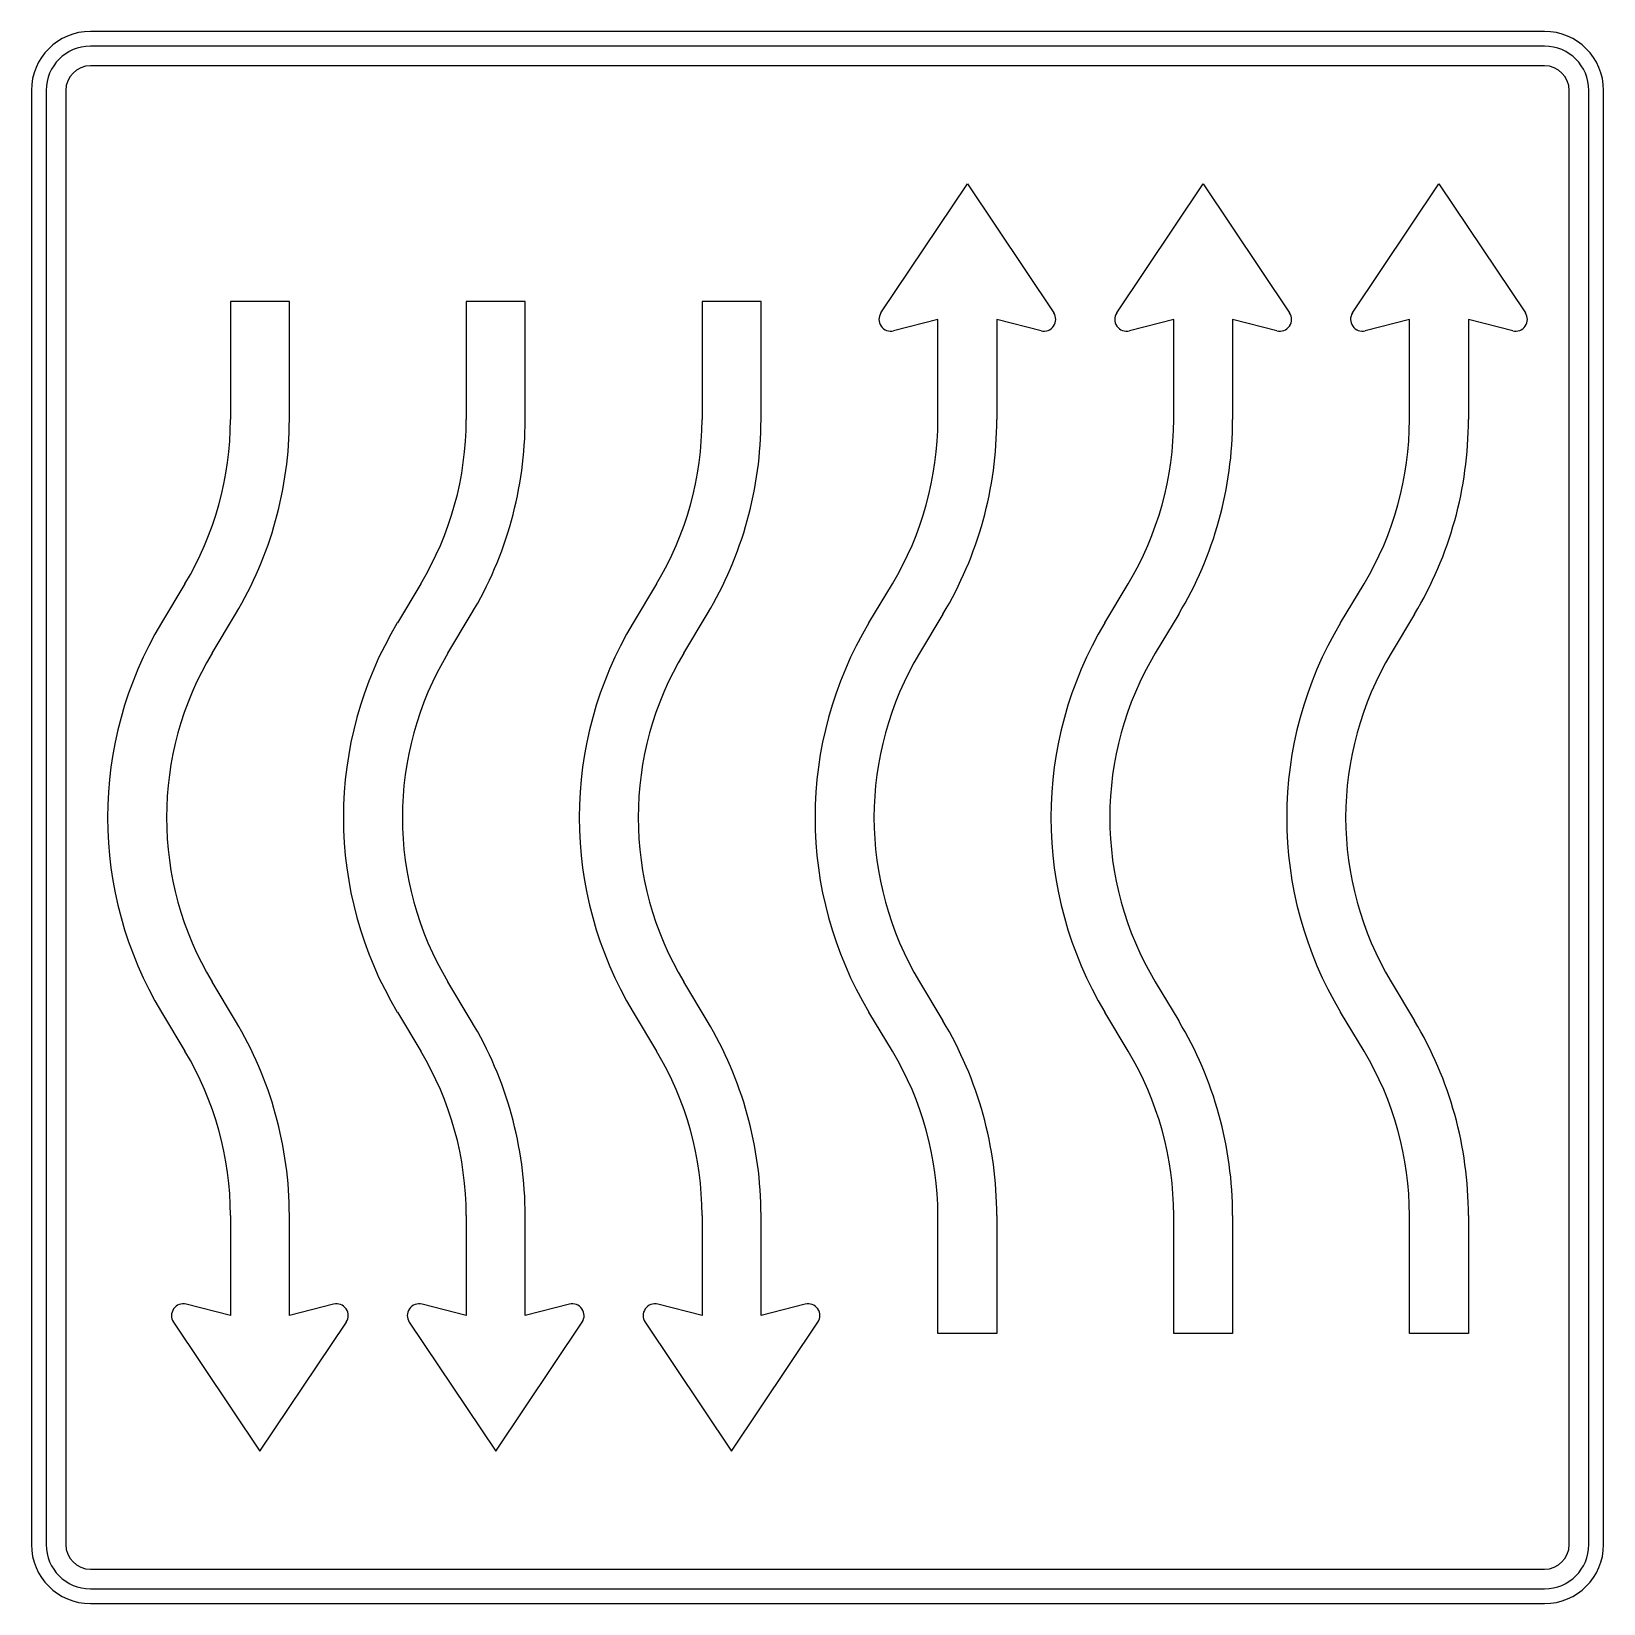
# Model space of a CAD drawing. Extents: x 0 to 1600, y 0 to 1600.
import ezdxf

# ---------------------------------------------------------------- set-up
doc = ezdxf.new("R2010")
doc.units = 0
doc.header["$LTSCALE"] = 25
doc.linetypes.add('AUSGEZOGEN', pattern=[0])
doc.layers.get('0').update_dxf_attribs({"linetype": 'AUSGEZOGEN'})

msp = doc.modelspace()

# ---------------------------------------------------------------- linework, layer by layer
for p, q in [((1540, 1600), (60, 1600)), ((1540, 1585), (60, 1585)), ((1540, 1565), (60, 1565)), ((0, 1540), (0, 60)), ((15, 1540), (15, 60)), ((35, 1540), (35, 60)), ((1565, 60), (1565, 1540)), ((1585, 60), (1585, 1540)), ((1600, 60), (1600, 1540)), ((864.5, 1313.7), (952.5, 1445)), ((952.5, 1445), (1040.5, 1313.7)), ((1104.5, 1313.7), (1192.5, 1445)), ((1192.5, 1445), (1280.5, 1313.7)), ((1344.5, 1313.7), (1432.5, 1445)), ((1432.5, 1445), (1520.5, 1313.7)), ((202.5, 1325), (202.5, 1205)), ((262.5, 1325), (202.5, 1325)), ((262.5, 1205), (262.5, 1325)), ((442.5, 1325), (442.5, 1205)), ((502.5, 1325), (442.5, 1325)), ((502.5, 1205), (502.5, 1325)), ((682.5, 1325), (682.5, 1205)), ((742.5, 1325), (682.5, 1325)), ((742.5, 1205), (742.5, 1325)), ((922.5, 1307), (877.5, 1295.4)), ((922.5, 1205), (922.5, 1307)), ((1027.5, 1295.4), (982.5, 1307)), ((982.5, 1307), (982.5, 1205)), ((1162.5, 1307), (1117.5, 1295.4)), ((1162.5, 1205), (1162.5, 1307)), ((1267.5, 1295.4), (1222.5, 1307)), ((1222.5, 1307), (1222.5, 1205)), ((1402.5, 1307), (1357.5, 1295.4)), ((1402.5, 1205), (1402.5, 1307)), ((1507.5, 1295.4), (1462.5, 1307)), ((1462.5, 1307), (1462.5, 1205)), ((156.2, 1037.8), (132.4, 998.1)), ((396.2, 1037.8), (372.4, 998.1)), ((636.2, 1037.8), (612.4, 998.1)), ((852.4, 998.1), (876.2, 1037.8)), ((1092.4, 998.1), (1116.2, 1037.8)), ((1332.4, 998.1), (1356.2, 1037.8)), ((183.8, 967.2), (207.6, 1006.9)), ((423.8, 967.2), (447.6, 1006.9)), ((663.8, 967.2), (687.6, 1006.9)), ((927.6, 1006.9), (903.8, 967.2)), ((1167.6, 1006.9), (1143.8, 967.2)), ((1407.6, 1006.9), (1383.8, 967.2)), ((207.6, 593.1), (183.8, 632.8)), ((447.6, 593.1), (423.8, 632.8)), ((687.6, 593.1), (663.8, 632.8)), ((903.8, 632.8), (927.6, 593.1)), ((1143.8, 632.8), (1167.6, 593.1)), ((1383.8, 632.8), (1407.6, 593.1)), ((132.4, 601.9), (156.2, 562.2)), ((372.4, 601.9), (396.2, 562.2)), ((612.4, 601.9), (636.2, 562.2)), ((876.2, 562.2), (852.4, 601.9)), ((1116.2, 562.2), (1092.4, 601.9)), ((1356.2, 562.2), (1332.4, 601.9)), ((202.5, 395), (202.5, 293)), ((262.5, 293), (262.5, 395)), ((442.5, 395), (442.5, 293)), ((502.5, 293), (502.5, 395)), ((682.5, 395), (682.5, 293)), ((742.5, 293), (742.5, 395)), ((922.5, 275), (922.5, 395)), ((982.5, 395), (982.5, 275)), ((1162.5, 275), (1162.5, 395)), ((1222.5, 395), (1222.5, 275)), ((1402.5, 275), (1402.5, 395)), ((1462.5, 395), (1462.5, 275)), ((202.5, 293), (157.5, 304.6)), ((307.5, 304.6), (262.5, 293)), ((442.5, 293), (397.5, 304.6)), ((547.5, 304.6), (502.5, 293)), ((682.5, 293), (637.5, 304.6)), ((787.5, 304.6), (742.5, 293)), ((144.5, 286.3), (232.5, 155)), ((232.5, 155), (320.5, 286.3)), ((384.5, 286.3), (472.5, 155)), ((472.5, 155), (560.5, 286.3)), ((624.5, 286.3), (712.5, 155)), ((712.5, 155), (800.5, 286.3)), ((982.5, 275), (922.5, 275)), ((1222.5, 275), (1162.5, 275)), ((1462.5, 275), (1402.5, 275)), ((60, 35), (1540, 35)), ((60, 15), (1540, 15)), ((60, 0), (1540, 0))]:
    msp.add_line(p, q)
for centre, radius, start, end in [((60, 1540), 60, 90, 180), ((1540, 1540), 60, 0, 90), ((60, 1540), 45, 90, 180), ((1540, 1540), 45, 0, 90), ((60, 1540), 25, 90, 180), ((1540, 1540), 25, 0, 90), ((874.5, 1307), 12, 146.195, 284.475), ((1030.5, 1307), 12, 255.525, 393.805), ((1114.5, 1307), 12, 146.195, 284.475), ((1270.5, 1307), 12, 255.525, 393.805), ((1354.5, 1307), 12, 146.195, 284.475), ((1510.5, 1307), 12, 255.525, 393.805), ((-122.5, 1205), 325, 329.04, 360), ((-122.5, 1205), 385, 329.04, 360), ((117.5, 1205), 325, 329.04, 360), ((117.5, 1205), 385, 329.04, 360), ((357.5, 1205), 325, 329.04, 360), ((357.5, 1205), 385, 329.04, 360), ((597.5, 1205), 325, 329.04, 360), ((597.5, 1205), 385, 329.04, 360), ((837.5, 1205), 325, 329.04, 360), ((837.5, 1205), 385, 329.04, 360), ((1077.5, 1205), 325, 329.04, 360), ((1077.5, 1205), 385, 329.04, 360), ((462.5, 800), 385, 149.04, 210.96), ((702.5, 800), 385, 149.04, 210.96), ((942.5, 800), 385, 149.04, 210.96), ((1182.5, 800), 385, 149.04, 210.96), ((1422.5, 800), 385, 149.04, 210.96), ((1662.5, 800), 385, 149.04, 210.96), ((462.5, 800), 325, 149.04, 210.96), ((702.5, 800), 325, 149.04, 210.96), ((942.5, 800), 325, 149.04, 210.96), ((1182.5, 800), 325, 149.04, 210.96), ((1422.5, 800), 325, 149.04, 210.96), ((1662.5, 800), 325, 149.04, 210.96), ((-122.5, 395), 385, 0, 30.96), ((117.5, 395), 385, 0, 30.96), ((357.5, 395), 385, 0, 30.96), ((597.5, 395), 385, 0, 30.96), ((837.5, 395), 385, 0, 30.96), ((1077.5, 395), 385, 0, 30.96), ((-122.5, 395), 325, 0, 30.96), ((117.5, 395), 325, 0, 30.96), ((357.5, 395), 325, 0, 30.96), ((597.5, 395), 325, 0, 30.96), ((837.5, 395), 325, 0, 30.96), ((1077.5, 395), 325, 0, 30.96), ((154.5, 293), 12, 75.525, 213.805), ((310.5, 293), 12, 326.195, 464.475), ((394.5, 293), 12, 75.525, 213.805), ((550.5, 293), 12, 326.195, 464.475), ((634.5, 293), 12, 75.525, 213.805), ((790.5, 293), 12, 326.195, 464.475), ((60, 60), 60, 180, 270), ((60, 60), 45, 180, 270), ((60, 60), 25, 180, 270), ((1540, 60), 60, 270, 360), ((1540, 60), 45, 270, 360), ((1540, 60), 25, 270, 360)]:
    msp.add_arc(centre, radius, start, end)

doc.saveas('drawing.dxf')
